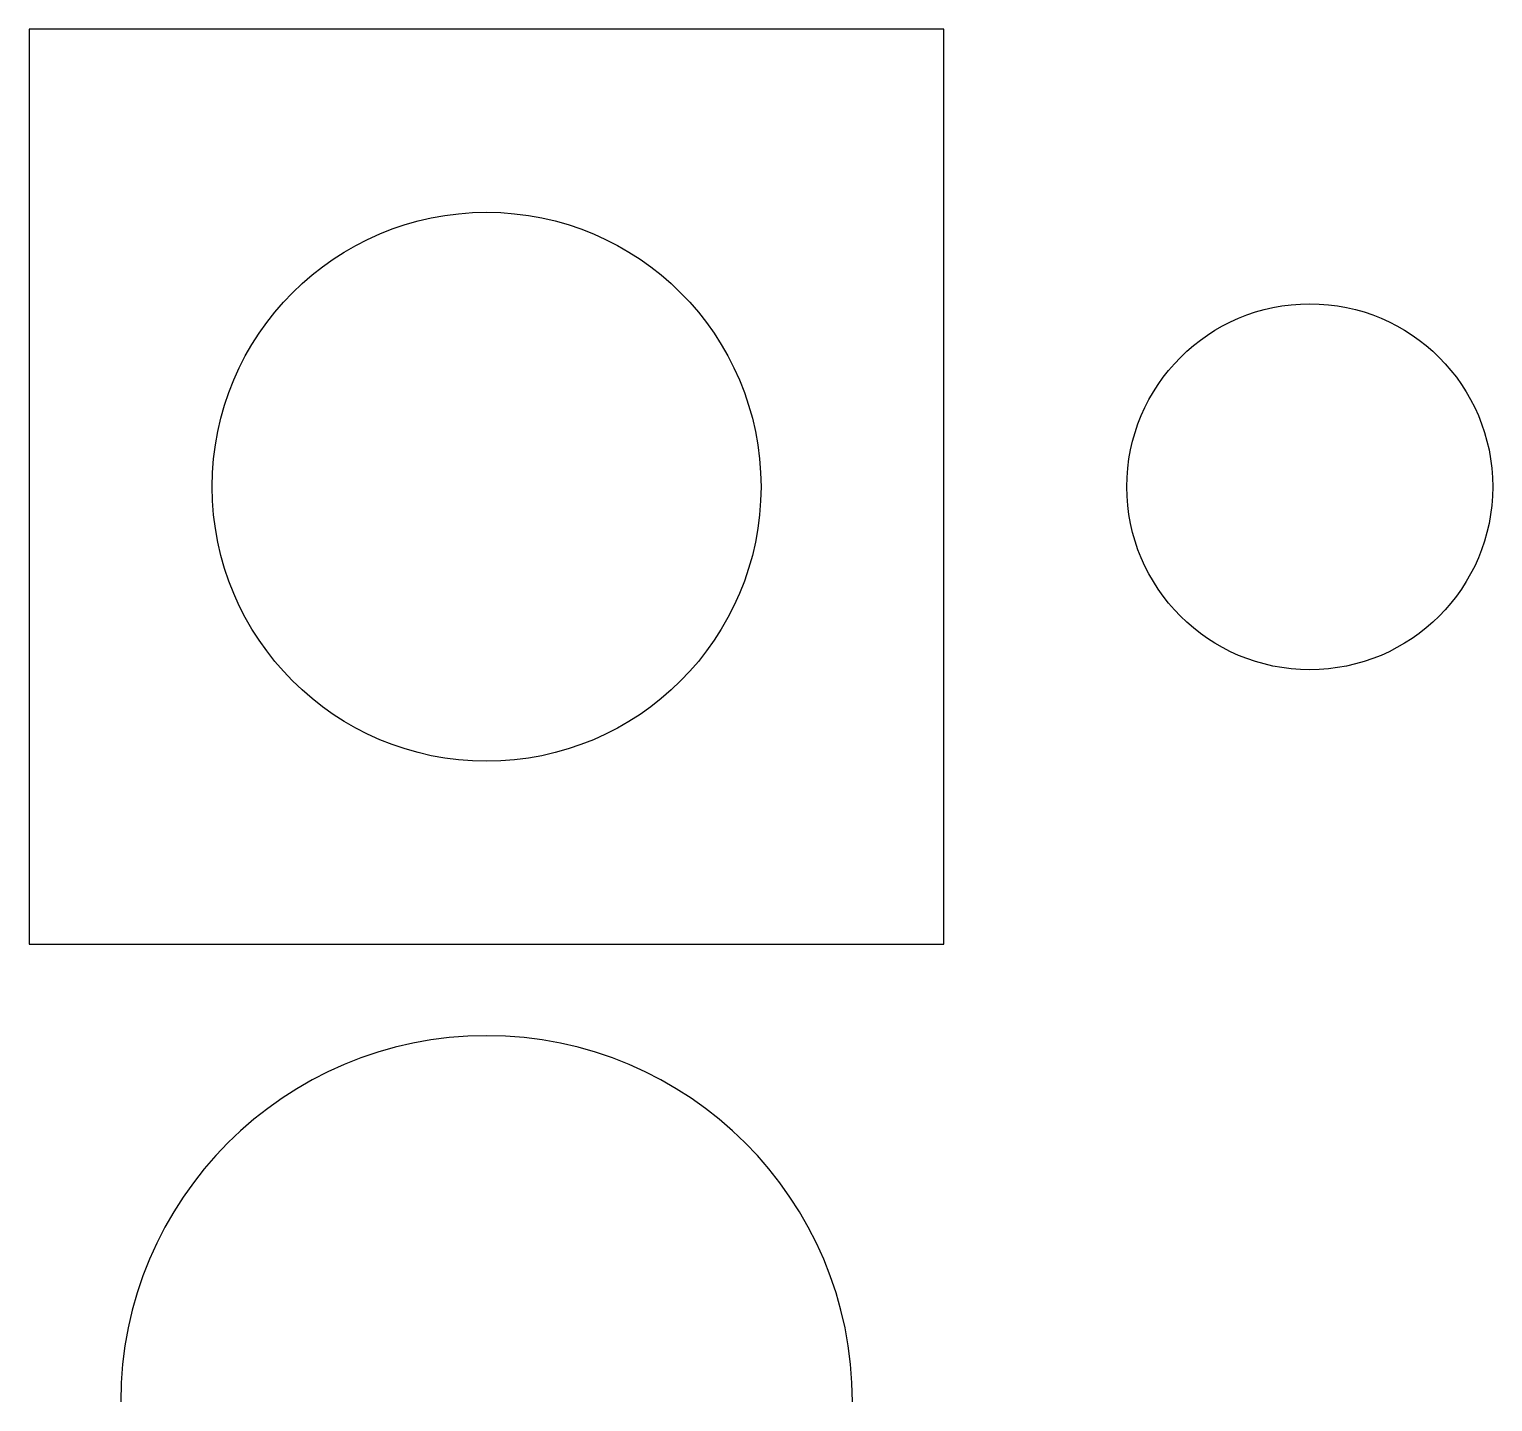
# Model space of a CAD drawing. Extents: x 0 to 800, y -250 to 500.
import ezdxf

# ---------------------------------------------------------------- set-up
doc = ezdxf.new("R2010")
doc.units = 0

msp = doc.modelspace()

# ---------------------------------------------------------------- linework, layer by layer
for p, q in [((500, 500), (0, 500)), ((0, 500), (0, 0)), ((500, 0), (500, 500)), ((0, 0), (500, 0))]:
    msp.add_line(p, q)
for centre, radius in [((250, 250), 150), ((700, 250), 100)]:
    msp.add_circle(centre, radius)
msp.add_arc((250, -250), 200, 0, 180)

doc.saveas('drawing.dxf')
